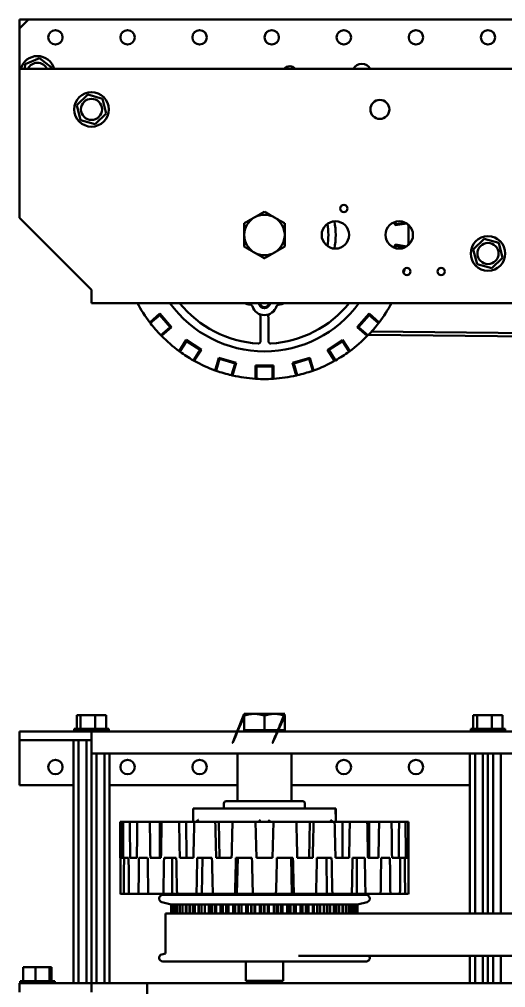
# Model space of a CAD drawing. Header units: inches. Extents: x 7.8 to 84, y 3.4 to 72.4.
# Drawn here: x 7.82 to 14.57, y 23.1 to 36.54 of the extents above; entities that cross this region are included whole.
import ezdxf

# ---------------------------------------------------------------- set-up
doc = ezdxf.new("R2010")
doc.units = ezdxf.units.IN
doc.header["$MEASUREMENT"] = 0
doc.layers.add('Visible (ANSI)', color=7, linetype='Continuous', lineweight=50)

msp = doc.modelspace()

# ---------------------------------------------------------------- linework, layer by layer
at = {"layer": 'Visible (ANSI)'}
for p, q in [((7.825, 36.539), (7.95, 36.539)), ((7.825, 36.414), (7.825, 36.539)), ((7.825, 36.414), (7.95, 36.539)), ((7.95, 36.539), (39.7, 36.539)), ((7.825, 36.414), (7.825, 35.851)), ((7.906, 35.918), (7.898, 35.851)), ((8.102, 35.999), (7.906, 35.918)), ((8.27, 35.87), (8.102, 35.999)), ((39.825, 35.851), (7.825, 35.851)), ((7.825, 35.669), (7.825, 35.851)), ((8.268, 35.851), (8.27, 35.87)), ((7.825, 35.669), (7.825, 33.784)), ((8.772, 35.494), (8.621, 35.346)), ((8.976, 35.437), (8.772, 35.494)), ((9.028, 35.231), (8.976, 35.437)), ((8.621, 35.346), (8.673, 35.141)), ((8.877, 35.083), (9.028, 35.231)), ((8.673, 35.141), (8.877, 35.083)), ((7.825, 33.784), (8.825, 32.784)), ((13.036, 33.68), (13.029, 33.724)), ((13.199, 33.704), (13.036, 33.68)), ((13.036, 33.68), (13.047, 33.695)), ((13.047, 33.695), (13.042, 33.728)), ((13.181, 33.715), (13.047, 33.695)), ((14.272, 33.494), (14.121, 33.346)), ((14.476, 33.437), (14.272, 33.494)), ((13.029, 33.368), (13.036, 33.412)), ((13.036, 33.412), (13.199, 33.388)), ((13.036, 33.412), (13.047, 33.397)), ((13.042, 33.364), (13.047, 33.397)), ((13.047, 33.397), (13.181, 33.378)), ((14.121, 33.346), (14.173, 33.141)), ((14.528, 33.231), (14.476, 33.437)), ((14.377, 33.083), (14.528, 33.231)), ((14.173, 33.141), (14.377, 33.083)), ((8.825, 32.601), (8.825, 32.784)), ((8.825, 32.601), (38.825, 32.601)), ((9.633, 32.333), (9.772, 32.454)), ((9.641, 32.323), (9.771, 32.435)), ((9.772, 32.454), (9.771, 32.435)), ((9.771, 32.435), (9.917, 32.266)), ((9.772, 32.454), (9.936, 32.265)), ((11.17, 32.071), (11.17, 32.406)), ((11.278, 32.071), (11.278, 32.406)), ((12.512, 32.265), (12.675, 32.454)), ((12.53, 32.266), (12.677, 32.435)), ((12.675, 32.454), (12.814, 32.333)), ((12.675, 32.454), (12.677, 32.435)), ((12.677, 32.435), (12.806, 32.323)), ((9.917, 32.266), (9.788, 32.154)), ((9.936, 32.265), (9.797, 32.144)), ((9.936, 32.265), (9.917, 32.266)), ((12.512, 32.265), (12.53, 32.266)), ((12.65, 32.144), (12.512, 32.265)), ((12.66, 32.154), (12.53, 32.266)), ((12.667, 32.161), (22.345, 32.06)), ((12.709, 32.206), (22.305, 32.106)), ((10.039, 31.934), (10.139, 32.089)), ((10.05, 31.927), (10.143, 32.071)), ((10.139, 32.089), (10.349, 31.954)), ((10.139, 32.089), (10.143, 32.071)), ((10.143, 32.071), (10.331, 31.95)), ((12.098, 31.954), (12.309, 32.089)), ((12.117, 31.95), (12.305, 32.071)), ((12.309, 32.089), (12.305, 32.071)), ((12.305, 32.071), (12.397, 31.927)), ((12.309, 32.089), (12.408, 31.934)), ((10.331, 31.95), (10.238, 31.806)), ((10.349, 31.954), (10.25, 31.799)), ((10.349, 31.954), (10.331, 31.95)), ((12.198, 31.799), (12.098, 31.954)), ((12.098, 31.954), (12.117, 31.95)), ((12.209, 31.806), (12.117, 31.95)), ((10.541, 31.666), (10.593, 31.842)), ((10.554, 31.662), (10.602, 31.826)), ((10.593, 31.842), (10.833, 31.772)), ((10.593, 31.842), (10.602, 31.826)), ((10.602, 31.826), (10.817, 31.763)), ((10.817, 31.763), (10.769, 31.599)), ((10.833, 31.772), (10.781, 31.596)), ((10.833, 31.772), (10.817, 31.763)), ((11.099, 31.55), (11.099, 31.734)), ((11.099, 31.734), (11.349, 31.734)), ((11.099, 31.734), (11.112, 31.721)), ((11.112, 31.721), (11.336, 31.721)), ((11.112, 31.549), (11.112, 31.721)), ((11.349, 31.734), (11.336, 31.721)), ((11.336, 31.721), (11.336, 31.549)), ((11.349, 31.734), (11.349, 31.55)), ((11.614, 31.772), (11.854, 31.842)), ((11.666, 31.596), (11.614, 31.772)), ((11.614, 31.772), (11.631, 31.763)), ((11.631, 31.763), (11.845, 31.826)), ((11.679, 31.599), (11.631, 31.763)), ((11.854, 31.842), (11.845, 31.826)), ((11.845, 31.826), (11.894, 31.662)), ((11.854, 31.842), (11.906, 31.666)), ((8.621, 26.881), (8.673, 26.881)), ((8.621, 26.691), (8.621, 26.881)), ((8.673, 26.881), (8.877, 26.881)), ((8.673, 26.691), (8.673, 26.881)), ((8.877, 26.881), (9.028, 26.881)), ((8.877, 26.691), (8.877, 26.881)), ((9.028, 26.691), (9.028, 26.881)), ((10.943, 26.899), (11.083, 26.899)), ((11.083, 26.899), (11.364, 26.899)), ((11.364, 26.899), (11.505, 26.899)), ((14.121, 26.881), (14.173, 26.881)), ((14.121, 26.691), (14.121, 26.881)), ((14.173, 26.881), (14.377, 26.881)), ((14.173, 26.691), (14.173, 26.881)), ((14.377, 26.881), (14.528, 26.881)), ((14.377, 26.691), (14.377, 26.881)), ((14.528, 26.691), (14.528, 26.881)), ((10.943, 26.671), (10.943, 26.874)), ((11.224, 26.671), (11.224, 26.874)), ((11.505, 26.671), (11.505, 26.874)), ((7.825, 26.656), (8.825, 26.656)), ((7.825, 26.656), (7.825, 26.536)), ((9.065, 26.691), (8.585, 26.691)), ((8.585, 26.661), (8.585, 26.691)), ((9.065, 26.661), (8.585, 26.661)), ((8.7, 26.656), (8.7, 26.661)), ((38.825, 26.656), (8.825, 26.656)), ((8.825, 26.474), (8.825, 26.656)), ((8.95, 26.656), (8.95, 26.661)), ((9.065, 26.661), (9.065, 26.691)), ((11.083, 26.671), (10.943, 26.671)), ((10.943, 26.656), (10.943, 26.671)), ((11.224, 26.671), (11.083, 26.671)), ((11.364, 26.671), (11.224, 26.671)), ((11.505, 26.671), (11.364, 26.671)), ((11.505, 26.656), (11.505, 26.671)), ((14.565, 26.691), (14.085, 26.691)), ((14.085, 26.661), (14.085, 26.691)), ((14.565, 26.661), (14.085, 26.661)), ((14.2, 26.656), (14.2, 26.661)), ((14.45, 26.656), (14.45, 26.661)), ((14.565, 26.661), (14.565, 26.691)), ((7.825, 26.536), (8.825, 26.536)), ((7.825, 26.474), (7.825, 26.536)), ((8.575, 23.161), (8.575, 26.536)), ((8.645, 23.161), (8.645, 26.536)), ((8.754, 23.161), (8.754, 26.536)), ((7.825, 26.474), (7.825, 25.911)), ((8.825, 26.349), (8.825, 26.474)), ((8.825, 23.161), (8.825, 26.349)), ((8.825, 26.349), (38.825, 26.349)), ((8.895, 23.161), (8.895, 26.349)), ((9.004, 23.161), (9.004, 26.349)), ((9.075, 23.161), (9.075, 26.349)), ((10.849, 26.349), (10.849, 25.686)), ((11.599, 26.349), (11.599, 25.686)), ((14.075, 24.129), (14.075, 26.349)), ((14.145, 24.129), (14.145, 26.349)), ((14.254, 24.129), (14.254, 26.349)), ((14.325, 24.129), (14.325, 26.349)), ((14.395, 24.129), (14.395, 26.349)), ((14.504, 24.129), (14.504, 26.349)), ((8.575, 25.911), (7.825, 25.911)), ((10.849, 25.911), (9.075, 25.911)), ((14.075, 25.911), (11.599, 25.911)), ((10.692, 25.686), (11.755, 25.686)), ((10.236, 25.586), (10.233, 25.415)), ((10.236, 25.586), (10.233, 25.417)), ((10.236, 25.586), (10.236, 25.586)), ((10.236, 25.586), (10.45, 25.586)), ((10.48, 25.586), (11.033, 25.586)), ((10.661, 25.655), (10.661, 25.586)), ((11.056, 25.586), (11.391, 25.586)), ((11.415, 25.586), (11.968, 25.586)), ((11.786, 25.655), (11.786, 25.586)), ((11.998, 25.586), (12.211, 25.586)), ((12.211, 25.586), (12.212, 25.586)), ((12.211, 25.586), (12.214, 25.417)), ((12.212, 25.586), (12.215, 25.415)), ((9.224, 25.399), (9.23, 25.399)), ((9.224, 25.399), (9.224, 24.899)), ((9.23, 25.399), (9.266, 25.399)), ((9.266, 25.399), (9.356, 25.399)), ((9.356, 25.399), (9.46, 25.399)), ((9.46, 25.399), (9.633, 25.399)), ((9.633, 25.399), (9.772, 25.399)), ((9.772, 25.399), (9.771, 24.899)), ((9.772, 25.399), (9.797, 25.399)), ((9.797, 25.399), (10.039, 25.399)), ((10.039, 25.399), (10.139, 25.399)), ((10.139, 25.399), (10.25, 25.399)), ((10.139, 25.399), (10.143, 24.899)), ((10.25, 25.399), (10.541, 25.399)), ((10.541, 25.399), (10.593, 25.399)), ((10.593, 25.399), (10.781, 25.399)), ((10.593, 25.399), (10.602, 24.899)), ((10.781, 25.399), (11.099, 25.399)), ((11.112, 24.899), (11.099, 25.399)), ((11.099, 25.399), (11.349, 25.399)), ((11.349, 25.399), (11.336, 24.899)), ((11.349, 25.399), (11.666, 25.399)), ((11.666, 25.399), (11.854, 25.399)), ((11.854, 25.399), (11.845, 24.899)), ((11.854, 25.399), (11.906, 25.399)), ((11.906, 25.399), (12.198, 25.399)), ((12.198, 25.399), (12.309, 25.399)), ((12.309, 25.399), (12.305, 24.899)), ((12.309, 25.399), (12.408, 25.399)), ((12.408, 25.399), (12.65, 25.399)), ((12.65, 25.399), (12.675, 25.399)), ((12.675, 25.399), (12.814, 25.399)), ((12.675, 25.399), (12.677, 24.899)), ((12.814, 25.399), (12.988, 25.399)), ((12.988, 25.399), (13.091, 25.399)), ((13.091, 25.399), (13.182, 25.399)), ((13.182, 25.399), (13.217, 25.399)), ((13.217, 25.399), (13.224, 25.399)), ((13.224, 25.399), (13.224, 24.899)), ((9.224, 24.899), (9.227, 24.899)), ((9.263, 24.899), (9.231, 24.899)), ((9.276, 24.899), (9.339, 24.899)), ((9.454, 24.899), (9.361, 24.899)), ((9.483, 24.899), (9.604, 24.899)), ((9.788, 24.899), (9.641, 24.899)), ((9.831, 24.899), (10.001, 24.899)), ((9.942, 24.399), (9.944, 24.899)), ((10.238, 24.899), (10.05, 24.899)), ((10.292, 24.899), (10.496, 24.899)), ((10.357, 24.399), (10.364, 24.899)), ((10.769, 24.899), (10.554, 24.899)), ((10.829, 24.899), (11.05, 24.899)), ((10.842, 24.399), (10.853, 24.899)), ((11.336, 24.899), (11.112, 24.899)), ((11.397, 24.899), (11.619, 24.899)), ((11.605, 24.399), (11.594, 24.899)), ((11.894, 24.899), (11.679, 24.899)), ((11.951, 24.899), (12.155, 24.899)), ((12.09, 24.399), (12.084, 24.899)), ((12.397, 24.899), (12.209, 24.899)), ((12.447, 24.899), (12.616, 24.899)), ((12.505, 24.399), (12.504, 24.899)), ((12.806, 24.899), (12.66, 24.899)), ((12.843, 24.899), (12.964, 24.899)), ((13.087, 24.899), (12.994, 24.899)), ((13.108, 24.899), (13.171, 24.899)), ((13.216, 24.899), (13.184, 24.899)), ((13.221, 24.899), (13.224, 24.899)), ((9.228, 24.399), (9.273, 24.399)), ((9.344, 24.399), (9.273, 24.399)), ((9.344, 24.399), (9.477, 24.399)), ((9.612, 24.399), (9.477, 24.399)), ((9.612, 24.399), (9.822, 24.399)), ((12.635, 24.385), (9.813, 24.385)), ((9.942, 24.399), (9.822, 24.399)), ((10.011, 24.399), (9.942, 24.399)), ((10.011, 24.399), (10.281, 24.399)), ((10.357, 24.399), (10.281, 24.399)), ((10.508, 24.399), (10.357, 24.399)), ((10.508, 24.399), (10.816, 24.399)), ((10.842, 24.399), (10.816, 24.399)), ((11.063, 24.399), (10.842, 24.399)), ((11.036, 24.385), (11.036, 24.399)), ((11.063, 24.399), (11.384, 24.399)), ((11.605, 24.399), (11.384, 24.399)), ((11.411, 24.385), (11.411, 24.399)), ((11.632, 24.399), (11.605, 24.399)), ((11.632, 24.399), (11.939, 24.399)), ((12.09, 24.399), (11.939, 24.399)), ((12.167, 24.399), (12.09, 24.399)), ((12.167, 24.399), (12.436, 24.399)), ((12.505, 24.399), (12.436, 24.399)), ((12.625, 24.399), (12.505, 24.399)), ((12.625, 24.399), (12.835, 24.399)), ((12.971, 24.399), (12.835, 24.399)), ((12.971, 24.399), (13.104, 24.399)), ((13.174, 24.399), (13.104, 24.399)), ((13.174, 24.399), (13.22, 24.399)), ((9.932, 24.251), (9.8, 24.287)), ((9.93, 24.251), (9.93, 24.251)), ((9.93, 24.251), (9.933, 24.251)), ((9.93, 24.129), (9.93, 24.251)), ((9.933, 24.251), (9.942, 24.251)), ((9.942, 24.251), (9.942, 24.251)), ((9.942, 24.251), (9.947, 24.251)), ((9.942, 24.129), (9.942, 24.251)), ((9.947, 24.251), (9.951, 24.251)), ((9.951, 24.251), (9.982, 24.251)), ((9.964, 24.129), (9.964, 24.251)), ((9.967, 24.129), (9.967, 24.251)), ((9.982, 24.251), (9.982, 24.251)), ((9.982, 24.251), (9.993, 24.251)), ((9.982, 24.129), (9.982, 24.251)), ((9.993, 24.251), (9.998, 24.251)), ((9.998, 24.251), (10.049, 24.251)), ((10.011, 24.129), (10.011, 24.251)), ((10.015, 24.129), (10.015, 24.251)), ((10.049, 24.251), (10.051, 24.251)), ((10.049, 24.129), (10.049, 24.251)), ((10.051, 24.251), (10.066, 24.251)), ((10.066, 24.251), (10.072, 24.251)), ((10.072, 24.251), (10.142, 24.251)), ((10.086, 24.129), (10.086, 24.251)), ((10.089, 24.129), (10.089, 24.251)), ((10.132, 24.129), (10.132, 24.251)), ((10.134, 24.129), (10.134, 24.251)), ((10.142, 24.251), (10.145, 24.251)), ((10.142, 24.129), (10.142, 24.251)), ((10.145, 24.251), (10.165, 24.251)), ((10.165, 24.251), (10.172, 24.251)), ((10.172, 24.251), (10.26, 24.251)), ((10.186, 24.129), (10.186, 24.251)), ((10.189, 24.129), (10.189, 24.251)), ((10.23, 24.129), (10.23, 24.251)), ((10.232, 24.129), (10.232, 24.251)), ((10.259, 24.129), (10.259, 24.251)), ((10.26, 24.251), (10.263, 24.251)), ((10.263, 24.251), (10.288, 24.251)), ((10.288, 24.251), (10.295, 24.251)), ((10.295, 24.251), (10.398, 24.251)), ((10.309, 24.129), (10.309, 24.251)), ((10.312, 24.129), (10.312, 24.251)), ((10.35, 24.129), (10.35, 24.251)), ((10.352, 24.129), (10.352, 24.251)), ((10.396, 24.129), (10.396, 24.251)), ((10.398, 24.251), (10.403, 24.251)), ((10.398, 24.129), (10.398, 24.251)), ((10.403, 24.251), (10.431, 24.251)), ((10.431, 24.251), (10.439, 24.251)), ((10.439, 24.251), (10.556, 24.251)), ((10.453, 24.129), (10.453, 24.251)), ((10.455, 24.129), (10.455, 24.251)), ((10.49, 24.129), (10.49, 24.251)), ((10.492, 24.129), (10.492, 24.251)), ((10.537, 24.129), (10.537, 24.251)), ((10.543, 24.129), (10.543, 24.251)), ((10.554, 24.129), (10.554, 24.251)), ((10.556, 24.251), (10.561, 24.251)), ((10.561, 24.251), (10.592, 24.251)), ((10.592, 24.251), (10.601, 24.251)), ((10.601, 24.251), (10.728, 24.251)), ((10.613, 24.129), (10.613, 24.251)), ((10.615, 24.129), (10.615, 24.251)), ((10.646, 24.129), (10.646, 24.251)), ((10.648, 24.129), (10.648, 24.251)), ((10.694, 24.129), (10.694, 24.251)), ((10.7, 24.129), (10.7, 24.251)), ((10.725, 24.129), (10.725, 24.251)), ((10.728, 24.251), (10.734, 24.251)), ((10.734, 24.251), (10.768, 24.251)), ((10.768, 24.251), (10.776, 24.251)), ((10.776, 24.251), (10.911, 24.251)), ((10.788, 24.129), (10.788, 24.251)), ((10.789, 24.129), (10.789, 24.251)), ((10.815, 24.129), (10.815, 24.251)), ((10.817, 24.129), (10.817, 24.251)), ((10.863, 24.129), (10.863, 24.251)), ((10.869, 24.129), (10.869, 24.251)), ((10.904, 24.129), (10.904, 24.251)), ((10.905, 24.129), (10.905, 24.251)), ((10.906, 24.129), (10.906, 24.251)), ((10.911, 24.251), (10.918, 24.251)), ((10.918, 24.251), (10.953, 24.251)), ((10.953, 24.251), (10.962, 24.251)), ((10.962, 24.251), (11.101, 24.251)), ((10.972, 24.129), (10.972, 24.251)), ((10.973, 24.129), (10.973, 24.251)), ((10.993, 24.129), (10.993, 24.251)), ((10.995, 24.129), (10.995, 24.251)), ((11.04, 24.129), (11.04, 24.251)), ((11.046, 24.129), (11.046, 24.251)), ((11.085, 24.129), (11.085, 24.251)), ((11.086, 24.129), (11.086, 24.251)), ((11.094, 24.129), (11.094, 24.251)), ((11.094, 24.129), (11.094, 24.251)), ((11.101, 24.251), (11.109, 24.251)), ((11.109, 24.251), (11.145, 24.251)), ((11.145, 24.251), (11.153, 24.251)), ((11.153, 24.251), (11.294, 24.251)), ((11.162, 24.129), (11.162, 24.251)), ((11.162, 24.129), (11.162, 24.251)), ((11.177, 24.129), (11.177, 24.251)), ((11.178, 24.129), (11.178, 24.251)), ((11.22, 24.129), (11.22, 24.251)), ((11.227, 24.129), (11.227, 24.251)), ((11.269, 24.129), (11.269, 24.251)), ((11.271, 24.129), (11.271, 24.251)), ((11.285, 24.129), (11.285, 24.251)), ((11.285, 24.129), (11.285, 24.251)), ((11.294, 24.251), (11.303, 24.251)), ((11.303, 24.251), (11.338, 24.251)), ((11.338, 24.251), (11.346, 24.251)), ((11.346, 24.251), (11.486, 24.251)), ((11.353, 24.129), (11.353, 24.251)), ((11.353, 24.129), (11.353, 24.251)), ((11.361, 24.129), (11.361, 24.251)), ((11.362, 24.129), (11.362, 24.251)), ((11.401, 24.129), (11.401, 24.251)), ((11.408, 24.129), (11.408, 24.251)), ((11.452, 24.129), (11.452, 24.251)), ((11.454, 24.129), (11.454, 24.251)), ((11.474, 24.129), (11.474, 24.251)), ((11.475, 24.129), (11.475, 24.251)), ((11.486, 24.251), (11.494, 24.251)), ((11.494, 24.251), (11.529, 24.251)), ((11.529, 24.251), (11.536, 24.251)), ((11.536, 24.251), (11.671, 24.251)), ((11.541, 24.129), (11.541, 24.251)), ((11.542, 24.129), (11.542, 24.251)), ((11.543, 24.129), (11.543, 24.251)), ((11.578, 24.129), (11.578, 24.251)), ((11.585, 24.129), (11.585, 24.251)), ((11.63, 24.129), (11.63, 24.251)), ((11.632, 24.129), (11.632, 24.251)), ((11.658, 24.129), (11.658, 24.251)), ((11.659, 24.129), (11.659, 24.251)), ((11.671, 24.251), (11.68, 24.251)), ((11.68, 24.251), (11.713, 24.251)), ((11.713, 24.251), (11.72, 24.251)), ((11.72, 24.251), (11.847, 24.251)), ((11.723, 24.129), (11.723, 24.251)), ((11.747, 24.129), (11.747, 24.251)), ((11.753, 24.129), (11.753, 24.251)), ((11.799, 24.129), (11.799, 24.251)), ((11.801, 24.129), (11.801, 24.251)), ((11.832, 24.129), (11.832, 24.251)), ((11.834, 24.129), (11.834, 24.251)), ((11.847, 24.251), (11.855, 24.251)), ((11.855, 24.251), (11.886, 24.251)), ((11.886, 24.251), (11.892, 24.251)), ((11.892, 24.251), (12.008, 24.251)), ((11.893, 24.129), (11.893, 24.251)), ((11.905, 24.129), (11.905, 24.251)), ((11.91, 24.129), (11.91, 24.251)), ((11.955, 24.129), (11.955, 24.251)), ((11.957, 24.129), (11.957, 24.251)), ((11.992, 24.129), (11.992, 24.251)), ((11.995, 24.129), (11.995, 24.251)), ((12.008, 24.251), (12.016, 24.251)), ((12.016, 24.251), (12.044, 24.251)), ((12.044, 24.251), (12.049, 24.251)), ((12.049, 24.251), (12.152, 24.251)), ((12.05, 24.129), (12.05, 24.251)), ((12.052, 24.129), (12.052, 24.251)), ((12.095, 24.129), (12.095, 24.251)), ((12.097, 24.129), (12.097, 24.251)), ((12.136, 24.129), (12.136, 24.251)), ((12.138, 24.129), (12.138, 24.251)), ((12.152, 24.251), (12.16, 24.251)), ((12.16, 24.251), (12.184, 24.251)), ((12.184, 24.251), (12.188, 24.251)), ((12.188, 24.251), (12.276, 24.251)), ((12.188, 24.129), (12.188, 24.251)), ((12.215, 24.129), (12.215, 24.251)), ((12.217, 24.129), (12.217, 24.251)), ((12.258, 24.129), (12.258, 24.251)), ((12.262, 24.129), (12.262, 24.251)), ((12.276, 24.251), (12.282, 24.251)), ((12.282, 24.251), (12.303, 24.251)), ((12.303, 24.251), (12.305, 24.251)), ((12.305, 24.251), (12.376, 24.251)), ((12.305, 24.129), (12.305, 24.251)), ((12.313, 24.129), (12.313, 24.251)), ((12.316, 24.129), (12.316, 24.251)), ((12.358, 24.129), (12.358, 24.251)), ((12.362, 24.129), (12.362, 24.251)), ((12.376, 24.251), (12.381, 24.251)), ((12.381, 24.251), (12.397, 24.251)), ((12.397, 24.251), (12.398, 24.251)), ((12.398, 24.251), (12.45, 24.251)), ((12.398, 24.129), (12.398, 24.251)), ((12.433, 24.129), (12.433, 24.251)), ((12.436, 24.129), (12.436, 24.251)), ((12.45, 24.251), (12.455, 24.251)), ((12.455, 24.251), (12.465, 24.251)), ((12.465, 24.251), (12.466, 24.251)), ((12.466, 24.251), (12.496, 24.251)), ((12.466, 24.129), (12.466, 24.251)), ((12.48, 24.129), (12.48, 24.251)), ((12.484, 24.129), (12.484, 24.251)), ((12.496, 24.251), (12.5, 24.251)), ((12.5, 24.251), (12.505, 24.251)), ((12.505, 24.251), (12.506, 24.251)), ((12.506, 24.251), (12.515, 24.251)), ((12.506, 24.129), (12.506, 24.251)), ((12.515, 24.251), (12.648, 24.287)), ((12.515, 24.251), (12.517, 24.251)), ((12.517, 24.251), (12.517, 24.251)), ((12.517, 24.129), (12.517, 24.251)), ((11.197, 24.129), (9.85, 24.129)), ((9.85, 24.129), (9.85, 23.573)), ((11.197, 24.129), (23.81, 24.129)), ((9.85, 23.573), (9.8, 23.56)), ((11.695, 23.539), (23.81, 23.539)), ((14.075, 23.161), (14.075, 23.539)), ((14.145, 23.161), (14.145, 23.539)), ((14.254, 23.161), (14.254, 23.539)), ((14.325, 23.161), (14.325, 23.539)), ((14.395, 23.161), (14.395, 23.539)), ((14.504, 23.161), (14.504, 23.539)), ((9.813, 23.462), (12.635, 23.462)), ((10.965, 23.193), (10.965, 23.462)), ((11.483, 23.193), (11.483, 23.462)), ((7.879, 23.381), (8.047, 23.381)), ((7.879, 23.191), (7.879, 23.381)), ((8.047, 23.381), (8.243, 23.381)), ((8.047, 23.191), (8.047, 23.381)), ((8.243, 23.381), (8.27, 23.381)), ((8.243, 23.191), (8.243, 23.381)), ((8.27, 23.191), (8.27, 23.381)), ((7.825, 23.161), (8.825, 23.161)), ((7.825, 23.161), (7.825, 23.036)), ((8.315, 23.191), (7.835, 23.191)), ((7.835, 23.161), (7.835, 23.191)), ((8.315, 23.161), (8.315, 23.191)), ((8.825, 23.161), (9.595, 23.161)), ((8.825, 23.161), (8.825, 23.036)), ((20.325, 23.161), (9.595, 23.161)), ((9.595, 22.974), (9.595, 23.161)), ((10.965, 23.193), (11.483, 23.193)), ((11.036, 23.161), (11.036, 23.193)), ((11.411, 23.161), (11.411, 23.193))]:
    msp.add_line(p, q, dxfattribs=at)
for centre, radius in [((8.325, 36.289), 0.1), ((9.325, 36.289), 0.1), ((10.325, 36.289), 0.1), ((11.325, 36.289), 0.1), ((12.325, 36.289), 0.1), ((13.325, 36.289), 0.1), ((14.325, 36.289), 0.1), ((8.825, 35.289), 0.24), ((8.825, 35.289), 0.147), ((12.825, 35.289), 0.132), ((12.325, 33.914), 0.05), ((12.208, 33.546), 0.19), ((13.094, 33.546), 0.19), ((14.325, 33.289), 0.24), ((14.325, 33.289), 0.147), ((13.2, 33.039), 0.05), ((13.675, 33.039), 0.05), ((8.325, 26.161), 0.1), ((9.325, 26.161), 0.1), ((10.325, 26.161), 0.1), ((12.325, 26.161), 0.1), ((13.325, 26.161), 0.1)]:
    msp.add_circle(centre, radius, dxfattribs=at)
for centre, radius, start, end in [((8.075, 35.789), 0.24, 15.0948, 164.9052), ((8.075, 35.789), 0.147, 25.1981, 154.8019), ((11.575, 35.789), 0.1, 38.4543, 141.5457), ((12.575, 35.789), 0.132, 28.2607, 151.7393), ((11.224, 33.546), 0.281, 120, 180), ((11.224, 33.546), 0.281, 60, 120), ((11.224, 33.546), 0.281, 0, 60), ((11.224, 33.546), 0.988, 348.9762, 11.0238), ((11.224, 33.546), 0.887, 350.0272, 9.9728), ((11.224, 33.546), 2, 355.8946, 4.1054), ((11.224, 33.546), 0.281, 180, 240), ((11.224, 33.546), 0.281, 300, 0), ((11.224, 33.546), 0.281, 240, 300), ((11.224, 33.546), 2, 344.7433, 346.4497), ((11.224, 33.546), 2, 208.1945, 217.3258), ((11.224, 33.546), 1.616, 215.7773, 324.2227), ((11.224, 33.546), 1.616, 215.7773, 324.2227), ((11.224, 33.546), 1.509, 218.7784, 266.7012), ((11.224, 33.546), 0.988, 253.0205, 258.8518), ((11.224, 32.609), 0.175, 197.5997, 342.4003), ((11.224, 32.609), 0.0785, 185.4325, 354.5675), ((11.224, 32.609), 0.0633, 186.7478, 353.2522), ((11.224, 33.546), 1.509, 273.2988, 321.2216), ((11.224, 33.546), 0.988, 281.1482, 286.9795), ((11.224, 33.546), 2, 322.6742, 331.8055), ((11.224, 33.546), 2, 217.7015, 224.1167), ((11.224, 33.546), 2, 315.8833, 322.2985), ((11.224, 33.546), 2, 224.4924, 233.6894), ((11.224, 33.546), 2, 306.3106, 315.5076), ((11.224, 33.546), 2, 234.0652, 240.4803), ((11.224, 33.546), 2, 299.5197, 305.9348), ((11.224, 33.546), 2, 240.856, 250.053), ((11.224, 33.546), 2, 289.947, 299.144), ((11.224, 33.546), 2, 250.4288, 256.8439), ((11.224, 33.546), 2, 257.2197, 266.4167), ((11.224, 33.546), 2, 273.5833, 282.7803), ((11.224, 33.546), 2, 283.1561, 289.5712), ((11.224, 33.546), 2, 266.7924, 273.2076), ((10.692, 25.655), 0.0312, 90, 180), ((11.755, 25.655), 0.0312, 0, 90), ((9.813, 24.335), 0.05, 90, 255), ((12.635, 24.335), 0.05, 285, 90), ((9.813, 23.512), 0.05, 105, 270), ((12.635, 23.512), 0.05, 270, 32.6617)]:
    msp.add_arc(centre, radius, start, end, dxfattribs=at)
for centre, major_axis, ratio, start_param, end_param in [((11.224, 33.546), (1.212, -1.591), 0.999997, 4.712728, 4.719286), ((11.224, 33.546), (-1.216, -1.588), 0.999992, 1.566127, 1.572685), ((11.224, 33.546), (-1.398, 1.431), 0.999992, 1.566977, 1.573535), ((11.224, 33.546), (-1.431, 1.397), 0.99999, 3.138299, 3.144857), ((11.224, 33.546), (1.179, 1.616), 0.999963, 3.138222, 3.14478), ((11.224, 33.546), (-1.614, -1.182), 0.999993, 1.565891, 1.572449), ((11.224, 33.546), (-1.743, 0.98), 0.999966, 1.567686, 1.574244), ((11.224, 33.546), (-0.98, 1.744), 0.999979, 3.138466, 3.145024), ((11.224, 33.546), (1.883, -0.674), 0.999989, 4.708238, 4.714796), ((11.224, 33.546), (-1.949, 0.448), 0.999954, 1.567283, 1.573842), ((11.224, 33.546), (1.949, 0.448), 0.999973, 4.709476, 4.716034), ((11.224, 33.546), (-1.883, -0.675), 0.999986, 1.568167, 1.574725), ((11.224, 33.546), (1.996, -0.118), 0.999981, 4.708946, 4.715504), ((11.224, 33.546), (-1.996, -0.119), 0.99998, 1.567142, 1.5737), ((11.224, 20.625), (0.285, -76.379), 0.02592, 4.64975, 4.656308), ((11.224, 20.626), (-0.285, -76.373), 0.025918, 4.649948, 4.656506), ((11.224, 20.625), (0.831, -76.377), 0.023817, 4.649589, 4.656147), ((11.224, 20.625), (-0.831, -76.377), 0.023817, 4.650108, 4.656666), ((11.224, 20.625), (1.31, -76.377), 0.019784, 4.649509, 4.656067), ((11.224, 20.625), (-1.31, -76.376), 0.019784, 4.650188, 4.656746), ((11.224, 20.625), (1.683, -76.38), 0.014151, 4.649534, 4.656092), ((11.224, 20.626), (-1.683, -76.374), 0.01415, 4.650162, 4.65672), ((11.224, 20.626), (1.919, -76.376), 0.007373, 4.649664, 4.656222), ((11.224, 20.626), (-1.919, -76.373), 0.007372, 4.650036, 4.656594), ((11.224, 20.626), (1.919, -76.375), 0.007373, 1.626592, 1.63315), ((11.224, 20.626), (-1.919, -76.376), 0.007373, 1.626963, 1.633522), ((11.224, 20.625), (1.683, -76.379), 0.014151, 1.626469, 1.633026), ((11.224, 20.625), (-1.683, -76.376), 0.01415, 1.62709, 1.633648), ((11.224, 20.625), (1.31, -76.378), 0.019784, 1.62644, 1.632998), ((11.224, 20.625), (-1.31, -76.376), 0.019784, 1.627118, 1.633676), ((11.224, 20.625), (0.831, -76.379), 0.023817, 1.626521, 1.633079), ((11.224, 20.625), (-0.831, -76.377), 0.023817, 1.627039, 1.633597), ((11.224, 20.625), (0.285, -76.378), 0.025919, 1.626683, 1.633241), ((11.224, 20.625), (-0.285, -76.376), 0.025919, 1.626875, 1.633433), ((11.224, 29.172), (0, -76.375), 0.026185, 4.768371, 4.774929), ((11.224, 29.172), (-0.564, -76.376), 0.025124, 4.768557, 4.775115), ((11.224, 29.173), (0.564, -76.378), 0.025124, 4.768187, 4.774745), ((11.224, 29.172), (-1.082, -76.375), 0.022024, 4.768683, 4.775241), ((11.224, 29.173), (1.082, -76.379), 0.022025, 4.768062, 4.77462), ((11.224, 29.173), (-1.512, -76.377), 0.017141, 4.768711, 4.775269), ((11.224, 29.172), (1.512, -76.374), 0.017141, 4.76803, 4.774588), ((11.224, 29.173), (-1.819, -76.378), 0.010872, 4.768631, 4.775189), ((11.224, 29.173), (1.82, -76.382), 0.010873, 4.768117, 4.774674), ((11.224, 29.172), (-1.98, -76.373), 0.003724, 4.768465, 4.775024), ((11.224, 29.172), (1.98, -76.376), 0.003724, 4.768275, 4.774833), ((11.224, 29.173), (-1.98, -76.38), 0.003724, 1.50835, 1.514908), ((11.224, 29.173), (1.98, -76.379), 0.003724, 1.508157, 1.514715), ((11.224, 29.172), (-1.819, -76.376), 0.010872, 1.508515, 1.515073), ((11.224, 29.172), (1.819, -76.375), 0.010872, 1.507998, 1.514556), ((11.224, 29.172), (-1.512, -76.376), 0.017141, 1.508595, 1.515153), ((11.224, 29.172), (1.512, -76.375), 0.017141, 1.507918, 1.514476), ((11.224, 29.173), (-1.082, -76.38), 0.022025, 1.508565, 1.515123), ((11.224, 29.173), (1.082, -76.379), 0.022025, 1.507942, 1.5145), ((11.224, 29.173), (-0.564, -76.377), 0.025124, 1.508441, 1.514999), ((11.224, 29.173), (0.564, -76.378), 0.025124, 1.508069, 1.514627), ((11.224, 29.172), (0, -76.376), 0.026186, 1.508256, 1.514815)]:
    msp.add_ellipse(centre, major_axis=major_axis, ratio=ratio, start_param=start_param, end_param=end_param, dxfattribs=at)
for points, weights in [([(11.224, 33.871), (11.148, 33.827), (11.083, 33.789)], [1.69306013432, 1.82401879146, 1.82401879146]), ([(11.364, 33.789), (11.299, 33.827), (11.224, 33.871)], [1.82401879146, 1.82401879146, 1.69306013432]), ([(11.083, 33.789), (11.018, 33.752), (10.943, 33.708)], [1.82401879146, 1.82401879146, 1.69306013432]), ([(11.505, 33.708), (11.429, 33.752), (11.364, 33.789)], [1.69306013432, 1.82401879146, 1.82401879146]), ([(10.943, 33.708), (10.943, 33.621), (10.943, 33.546)], [1.69306013432, 1.82401879146, 1.82401879146]), ([(11.505, 33.546), (11.505, 33.621), (11.505, 33.708)], [1.82401879146, 1.82401879146, 1.69306013432]), ([(10.943, 33.546), (10.943, 33.471), (10.943, 33.384)], [1.82401879146, 1.82401879146, 1.69306013432]), ([(11.505, 33.384), (11.505, 33.471), (11.505, 33.546)], [1.69306013432, 1.82401879146, 1.82401879146]), ([(10.943, 33.384), (11.018, 33.34), (11.083, 33.303)], [1.69306013432, 1.82401879146, 1.82401879146]), ([(11.364, 33.303), (11.429, 33.34), (11.505, 33.384)], [1.82401879146, 1.82401879146, 1.69306013432]), ([(11.083, 33.303), (11.148, 33.265), (11.224, 33.222)], [1.82401879146, 1.82401879146, 1.69306013432]), ([(11.224, 33.222), (11.299, 33.265), (11.364, 33.303)], [1.69306013432, 1.82401879146, 1.82401879146]), ([(10.943, 26.899), (10.628, 26.118), (10.943, 26.874)], [1.82401879146, 1.82401879146, 1.69306013432]), ([(10.943, 26.874), (11.018, 26.899), (11.083, 26.899)], [1.69306013432, 1.82401879146, 1.82401879146]), ([(11.083, 26.899), (11.148, 26.899), (11.224, 26.874)], [1.82401879146, 1.82401879146, 1.69306013432]), ([(11.224, 26.874), (11.299, 26.899), (11.364, 26.899)], [1.69306013432, 1.82401879146, 1.82401879146]), ([(11.505, 26.874), (11.174, 26.118), (11.505, 26.899)], [1.69306013432, 1.82401879146, 1.82401879146]), ([(11.364, 26.899), (11.429, 26.899), (11.505, 26.874)], [1.82401879146, 1.82401879146, 1.69306013432])]:
    msp.add_rational_spline(points, weights, degree=2, dxfattribs=at)
for points, knots in [([(11.033, 32.577), (11.038, 32.576), (11.043, 32.573), (11.047, 32.569), (11.052, 32.566), (11.055, 32.561), (11.056, 32.556)], [0, 0, 0, 0, 0.0004219999, 0.0004219999, 0.0004219999, 0.0008439997, 0.0008439997, 0.0008439997, 0.0008439997]), ([(11.194, 32.537), (11.189, 32.539), (11.185, 32.541), (11.176, 32.547), (11.172, 32.55), (11.164, 32.558), (11.161, 32.562), (11.158, 32.566)], [0, 0, 0, 0, 0.0399505, 0.0399505, 0.0801662, 0.0801662, 0.1214265, 0.1214265, 0.1214265, 0.1214265]), ([(11.293, 32.58), (11.289, 32.571), (11.284, 32.562), (11.27, 32.548), (11.262, 32.542), (11.244, 32.534), (11.234, 32.532), (11.214, 32.531), (11.204, 32.533), (11.194, 32.537)], [0.000001, 0.000001, 0.000001, 0.000001, 0.0758618, 0.0758618, 0.1530727, 0.1530727, 0.2289885, 0.2289885, 0.306669, 0.306669, 0.306669, 0.306669]), ([(11.391, 32.556), (11.393, 32.561), (11.396, 32.566), (11.4, 32.569), (11.404, 32.573), (11.409, 32.576), (11.415, 32.577)], [0, 0, 0, 0, 0.0004219999, 0.0004219999, 0.0004219999, 0.0008439997, 0.0008439997, 0.0008439997, 0.0008439997]), ([(11.17, 32.417), (11.17, 32.42), (11.169, 32.423), (11.168, 32.429), (11.166, 32.432), (11.161, 32.44), (11.157, 32.443), (11.152, 32.445), (11.152, 32.445), (11.152, 32.446)], [0, 0, 0, 0, 0.02795763, 0.02795763, 0.05455162, 0.05455162, 0.09497499, 0.09497499, 0.09533442, 0.09533442, 0.09533442, 0.09533442]), ([(11.296, 32.446), (11.296, 32.445), (11.296, 32.445), (11.291, 32.443), (11.286, 32.44), (11.281, 32.432), (11.28, 32.429), (11.278, 32.423), (11.277, 32.42), (11.277, 32.417)], [-0.0005345, -0.0005345, -0.0005345, -0.0005345, 0, 0, 0.0601122, 0.0601122, 0.0996618, 0.0996618, 0.1412397, 0.1412397, 0.1412397, 0.1412397]), ([(11.17, 32.071), (11.17, 32.069), (11.17, 32.066), (11.169, 32.062), (11.168, 32.06), (11.165, 32.054), (11.163, 32.051), (11.157, 32.046), (11.154, 32.044), (11.148, 32.041), (11.146, 32.041), (11.142, 32.04), (11.139, 32.04), (11.137, 32.04)], [0, 0, 0, 0, 0.0175984, 0.0175984, 0.0351935, 0.0351935, 0.0645762, 0.0645762, 0.0939611, 0.0939611, 0.1115813, 0.1115813, 0.129205, 0.129205, 0.129205, 0.129205]), ([(11.311, 32.04), (11.308, 32.04), (11.306, 32.04), (11.301, 32.041), (11.299, 32.041), (11.293, 32.044), (11.29, 32.046), (11.285, 32.051), (11.282, 32.054), (11.28, 32.06), (11.279, 32.062), (11.278, 32.066), (11.278, 32.069), (11.278, 32.071)], [0, 0, 0, 0, 0.0175984, 0.0175984, 0.0351935, 0.0351935, 0.0645762, 0.0645762, 0.0939611, 0.0939611, 0.1115814, 0.1115814, 0.1292051, 0.1292051, 0.1292051, 0.1292051]), ([(10.45, 25.586), (10.455, 25.586), (10.461, 25.586), (10.466, 25.586), (10.471, 25.586), (10.476, 25.586), (10.48, 25.586)], [0, 0, 0, 0, 0.0004219999, 0.0004219999, 0.0004219999, 0.0008439997, 0.0008439997, 0.0008439997, 0.0008439997]), ([(11.033, 25.586), (11.038, 25.586), (11.043, 25.586), (11.047, 25.586), (11.052, 25.586), (11.055, 25.586), (11.056, 25.586)], [0, 0, 0, 0, 0.0004219999, 0.0004219999, 0.0004219999, 0.0008439997, 0.0008439997, 0.0008439997, 0.0008439997]), ([(11.391, 25.586), (11.393, 25.586), (11.396, 25.586), (11.4, 25.586), (11.404, 25.586), (11.409, 25.586), (11.415, 25.586)], [0, 0, 0, 0, 0.0004219999, 0.0004219999, 0.0004219999, 0.0008439997, 0.0008439997, 0.0008439997, 0.0008439997]), ([(11.968, 25.586), (11.971, 25.586), (11.976, 25.586), (11.981, 25.586), (11.987, 25.586), (11.992, 25.586), (11.998, 25.586)], [0, 0, 0, 0, 0.0004219999, 0.0004219999, 0.0004219999, 0.0008439997, 0.0008439997, 0.0008439997, 0.0008439997]), ([(10.219, 25.401), (10.222, 25.402), (10.224, 25.403), (10.228, 25.407), (10.23, 25.41), (10.234, 25.418), (10.235, 25.424), (10.235, 25.43), (10.235, 25.43), (10.235, 25.43)], [0, 0, 0, 0, 0.02795763, 0.02795763, 0.05455162, 0.05455162, 0.09497499, 0.09497499, 0.09533443, 0.09533443, 0.09533443, 0.09533443]), ([(10.307, 25.43), (10.306, 25.43), (10.306, 25.43), (10.302, 25.424), (10.297, 25.418), (10.288, 25.41), (10.284, 25.407), (10.279, 25.403), (10.275, 25.402), (10.272, 25.401)], [-0.0005345, -0.0005345, -0.0005345, -0.0005345, 0, 0, 0.0601122, 0.0601122, 0.0996618, 0.0996618, 0.1412396, 0.1412396, 0.1412396, 0.1412396]), ([(11.17, 25.401), (11.17, 25.402), (11.169, 25.403), (11.168, 25.407), (11.166, 25.41), (11.161, 25.418), (11.157, 25.424), (11.152, 25.43), (11.152, 25.43), (11.152, 25.43)], [0, 0, 0, 0, 0.02795763, 0.02795763, 0.05455162, 0.05455162, 0.09497499, 0.09497499, 0.09533442, 0.09533442, 0.09533442, 0.09533442]), ([(11.296, 25.43), (11.296, 25.43), (11.296, 25.43), (11.291, 25.424), (11.286, 25.418), (11.281, 25.41), (11.28, 25.407), (11.278, 25.403), (11.277, 25.402), (11.277, 25.401)], [-0.0005345, -0.0005345, -0.0005345, -0.0005345, 0, 0, 0.0601122, 0.0601122, 0.0996618, 0.0996618, 0.1412397, 0.1412397, 0.1412397, 0.1412397]), ([(12.175, 25.401), (12.172, 25.402), (12.169, 25.403), (12.163, 25.407), (12.16, 25.41), (12.151, 25.418), (12.145, 25.424), (12.141, 25.43), (12.141, 25.43), (12.141, 25.43)], [0, 0, 0, 0, 0.02795763, 0.02795763, 0.05455162, 0.05455162, 0.09497498, 0.09497498, 0.09533441, 0.09533441, 0.09533441, 0.09533441]), ([(12.213, 25.43), (12.213, 25.43), (12.213, 25.43), (12.212, 25.424), (12.213, 25.418), (12.217, 25.41), (12.219, 25.407), (12.223, 25.403), (12.226, 25.402), (12.229, 25.401)], [-0.0005345, -0.0005345, -0.0005345, -0.0005345, 0, 0, 0.0601122, 0.0601122, 0.0996618, 0.0996618, 0.1412397, 0.1412397, 0.1412397, 0.1412397])]:
    msp.add_open_spline(points, degree=3, knots=knots, dxfattribs=at)
for points in [[(11.298, 32.601), (11.297, 32.594), (11.296, 32.587), (11.293, 32.58)], [(11.17, 32.406), (11.17, 32.409), (11.17, 32.413), (11.17, 32.417)], [(11.277, 32.417), (11.278, 32.413), (11.278, 32.409), (11.278, 32.406)], [(10.21, 25.399), (10.212, 25.399), (10.216, 25.4), (10.219, 25.401)], [(10.272, 25.401), (10.27, 25.4), (10.266, 25.399), (10.263, 25.399)], [(11.17, 25.399), (11.17, 25.399), (11.17, 25.4), (11.17, 25.401)], [(11.277, 25.401), (11.278, 25.4), (11.278, 25.399), (11.278, 25.399)], [(12.184, 25.399), (12.181, 25.399), (12.178, 25.4), (12.175, 25.401)], [(12.229, 25.401), (12.232, 25.4), (12.235, 25.399), (12.238, 25.399)]]:
    msp.add_open_spline(points, degree=3, dxfattribs=at)

doc.saveas('drawing.dxf')
